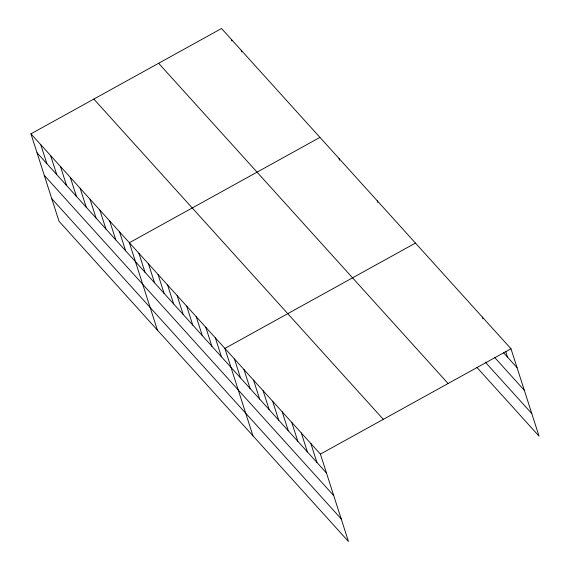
<?xml version="1.0" encoding="UTF-8"?>
<svg xmlns="http://www.w3.org/2000/svg" width="570" height="570" viewBox="0 0 570 570"><rect width="100%" height="100%" fill="white"/><g stroke="black" fill="none" stroke-linecap="round" stroke-linejoin="round"><path stroke-width="0.85" d="M30.951 133.836L320.411 454.105L348.469 541.5L59.009 221.238L30.951 133.836L221.531 28.5L510.991 348.762L539.049 436.164L476.962 367.465M319.941 137.391L129.369 242.727L157.427 330.123M415.466 243.077L224.893 348.413L252.952 435.815M320.411 454.105L510.991 348.762M503.339 352.509L517.068 367.707M494.475 357.269L524.322 390.293M485.227 362.05L531.796 413.571M158.638 63.263L448.098 383.524M93.843 99.08L383.304 419.342M37.036 152.781L326.496 473.043M44.282 175.368L333.749 495.636M51.756 198.645L341.216 518.907M505.668 351.369L507.521 357.134M482.334 317.055L482.861 318.701M377.255 200.804L377.789 202.45M339.05 158.524L339.578 160.177M241.21 50.281L241.737 51.927M231.37 39.387L231.897 41.033M310.864 443.531L316.941 462.477M301.309 432.965L307.387 451.903M291.755 422.399L297.839 441.337M282.207 411.825L288.285 430.77M272.652 401.259L278.73 420.197M263.098 390.692L269.183 409.63M253.55 380.119L259.628 399.064M243.996 369.552L250.073 388.491M234.441 358.986L240.526 377.924M215.339 337.846L221.417 356.791M205.784 327.28L211.869 346.218M196.237 316.706L202.314 335.652M186.682 306.14L192.76 325.085M177.127 295.573L183.212 314.512M167.58 285L173.658 303.945M158.025 274.434L164.103 293.379M148.471 263.867L154.555 282.805M138.923 253.294L145.001 272.239M119.529 231.84L125.607 250.779M109.682 220.953L115.767 239.892M99.843 210.059L105.927 229.005M90.003 199.172L96.081 218.111M80.156 188.285L86.241 207.224M70.317 177.391L76.401 196.337M60.477 166.504L66.555 185.45M50.637 155.617L56.715 174.555M40.791 144.73L46.875 163.668"/></g></svg>
